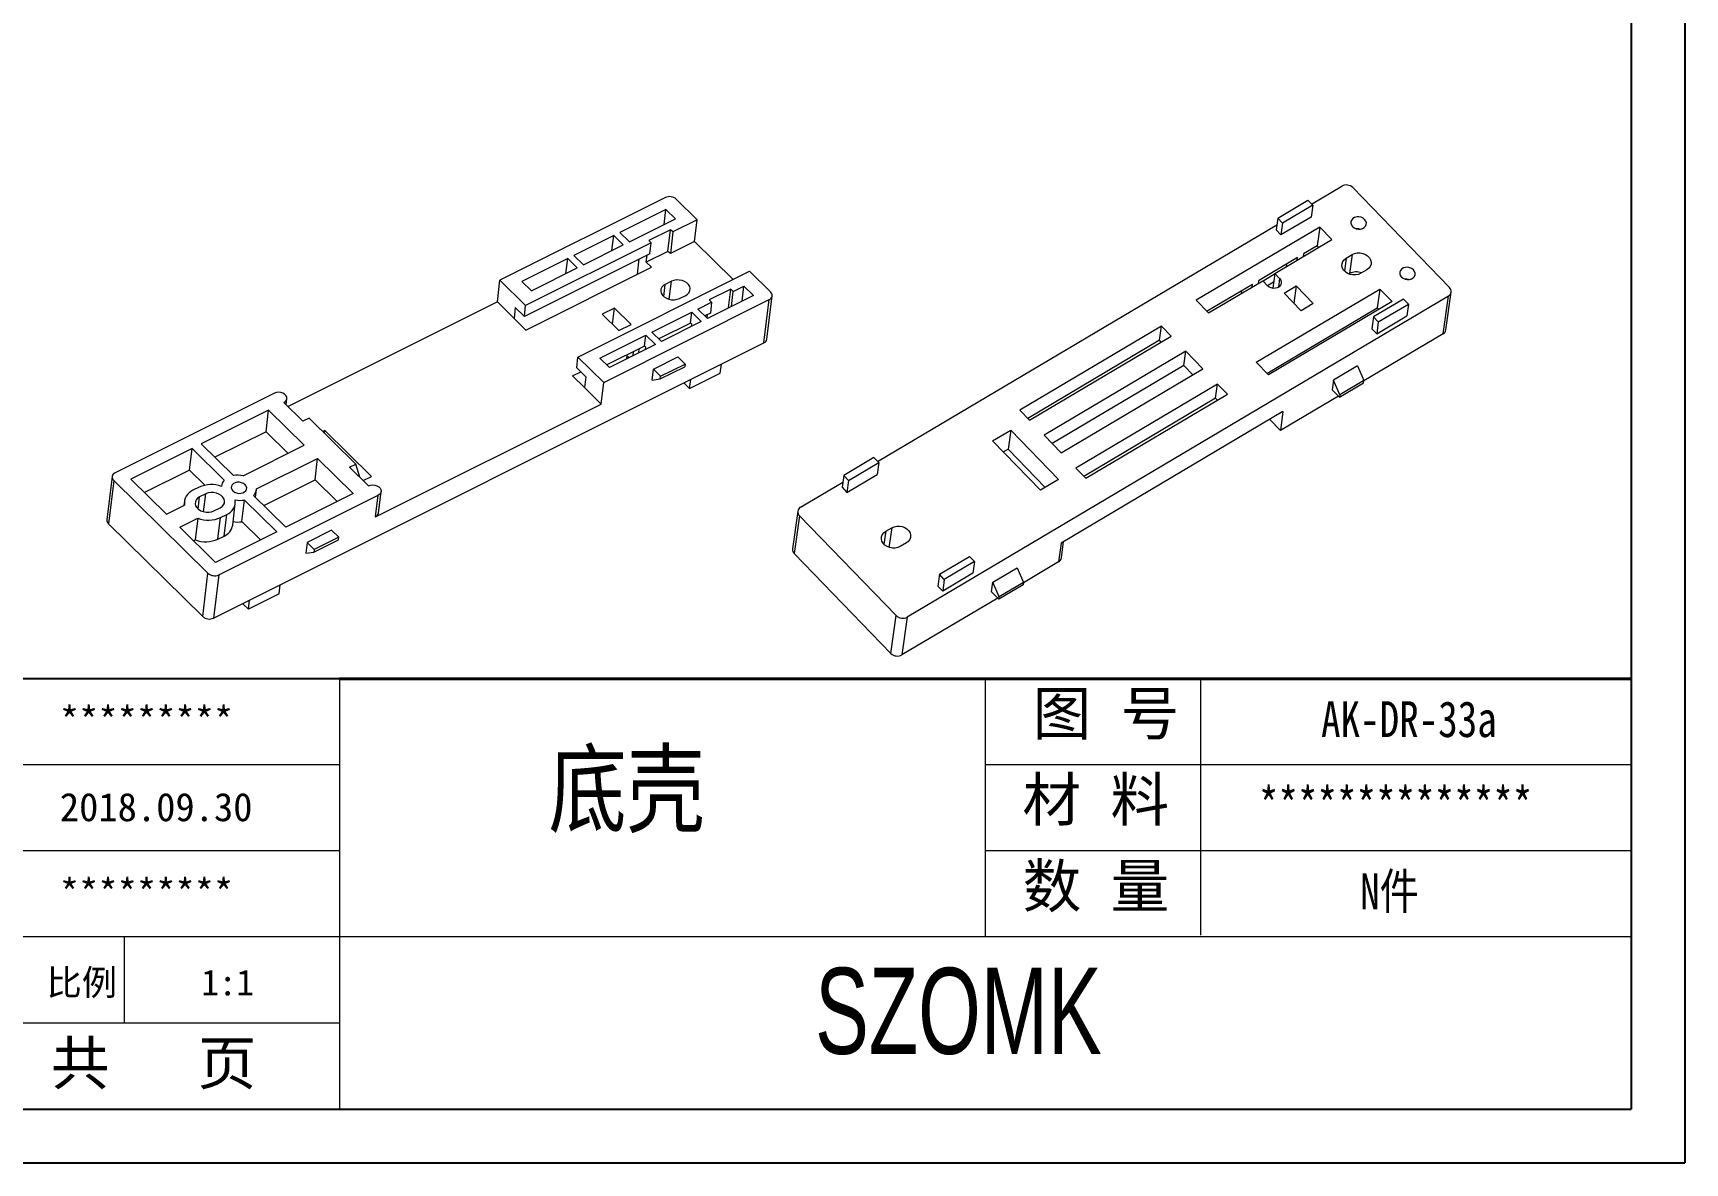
# Model space of a CAD drawing. Header units: inches. Extents: x 2307 to 3202, y 573 to 864.
# Drawn here: x 2989.9 to 3202, y 573 to 718.1 of the extents above; entities that cross this region are included whole.
import ezdxf

# ---------------------------------------------------------------- set-up
doc = ezdxf.new("R2010")
doc.units = ezdxf.units.IN
doc.layers.add('文字', color=81, linetype='Continuous')
doc.layers.add('粗实线', color=7, linetype='Continuous', lineweight=30)
doc.layers.add('细实线', color=3, linetype='Continuous', lineweight=9)
doc.styles.get("Standard").update_dxf_attribs({"font": 'txt', "bigfont": 'gbcbig.shx'})
doc.styles.add('宋体', font='', dxfattribs={"width": 0.8, "height": 3.5})
doc.styles.add('长仿宋', font='', dxfattribs={"width": 0.7, "height": 4})
doc.styles.get('宋体').set_extended_font_data('SimSun')
doc.styles.get('长仿宋').set_extended_font_data('SimSun')

msp = doc.modelspace()

# ---------------------------------------------------------------- linework, layer by layer
for p, q in [((3202.047, 863.315), (3202.047, 572.957)), ((3195.134, 856.402), (3195.134, 579.87)), ((3029.215, 635.176), (2946.255, 635.176)), ((2802.023, 579.87), (3195.134, 579.87)), ((2791.397, 572.957), (3202.047, 572.957))]:
    msp.add_line(p, q)
at = {"color": 7, "linetype": 'Continuous', "lineweight": 15}
for p, q in [((3154.09, 696.159), (3157.978, 698.465)), ((3159.38, 698.277), (3171.802, 685.45)), ((3071.094, 696.993), (3049.841, 686.362)), ((3075.182, 694.139), (3072.493, 696.786)), ((3149.738, 694.359), (3153.609, 696.656)), ((3154.236, 696.008), (3150.365, 693.712)), ((3153.609, 696.656), (3154.236, 696.008)), ((3154.236, 696.008), (3154.027, 694.489)), ((3071.149, 695.479), (3065.246, 692.525)), ((3066.468, 691.322), (3072.372, 694.276)), ((3070.919, 693.549), (3071.149, 695.479)), ((3072.372, 694.276), (3071.149, 695.479)), ((3075.182, 694.139), (3072.067, 692.581)), ((3074.85, 691.359), (3075.182, 694.139)), ((3149.738, 694.359), (3149.529, 692.84)), ((3150.365, 693.712), (3149.738, 694.359)), ((3154.027, 694.489), (3150.156, 692.192)), ((3064.458, 692.132), (3059.342, 689.572)), ((3064.228, 690.202), (3064.458, 692.132)), ((3065.681, 690.929), (3064.458, 692.132)), ((3065.246, 692.525), (3066.468, 691.322)), ((3071.727, 692.865), (3068.972, 691.487)), ((3071.396, 690.084), (3071.727, 692.865)), ((3072.067, 692.581), (3071.727, 692.865)), ((3072.067, 692.581), (3071.736, 689.801)), ((3098.347, 663.086), (3149.62, 693.506)), ((3155.142, 693.212), (3139.27, 683.796)), ((3150.156, 692.192), (3149.529, 692.84)), ((3150.365, 693.712), (3150.156, 692.192)), ((3155.142, 693.212), (3154.807, 690.781)), ((3156.71, 691.593), (3155.142, 693.212)), ((3069.078, 689.778), (3052.975, 681.724)), ((3069.244, 691.169), (3053.141, 683.114)), ((3060.564, 688.369), (3065.681, 690.929)), ((3071.396, 690.084), (3068.641, 688.706)), ((3068.641, 688.706), (3068.749, 689.614)), ((3068.972, 691.487), (3069.244, 691.169)), ((3069.078, 689.778), (3069.244, 691.169)), ((3071.736, 689.801), (3071.396, 690.084)), ((3074.85, 691.359), (3071.736, 689.801)), ((3079.811, 686.475), (3074.85, 691.359)), ((3149.355, 687.229), (3156.71, 691.593)), ((3153.065, 689.748), (3153.018, 689.402)), ((3154.807, 690.781), (3153.065, 689.748)), ((3154.807, 690.781), (3155.003, 690.58)), ((3158.534, 689.206), (3159.308, 689.666)), ((3159.308, 689.666), (3158.974, 687.235)), ((3058.555, 689.179), (3052.651, 686.226)), ((3053.176, 679.973), (3069.313, 688.045)), ((3053.873, 685.023), (3059.777, 687.976)), ((3058.324, 687.249), (3058.555, 689.179)), ((3059.777, 687.976), (3058.555, 689.179)), ((3059.342, 689.572), (3060.564, 688.369)), ((3059.864, 676.498), (3081.904, 687.522)), ((3067.497, 687.136), (3067.732, 689.105)), ((3069.313, 688.045), (3068.641, 688.706)), ((3084.593, 684.876), (3081.904, 687.522)), ((3152.291, 689.288), (3147.259, 686.303)), ((3150.887, 688.455), (3150.84, 688.11)), ((3152.244, 688.943), (3152.291, 689.288)), ((3161.19, 687.722), (3160.416, 687.263)), ((3049.509, 683.582), (3049.841, 686.362)), ((3053.141, 683.114), (3049.841, 686.362)), ((3052.651, 686.226), (3053.873, 685.023)), ((3071.863, 686.236), (3071.076, 685.842)), ((3079.801, 684.928), (3081.172, 685.614)), ((3080.942, 683.684), (3081.172, 685.614)), ((3081.172, 685.614), (3082.394, 684.411)), ((3146.485, 685.843), (3140.678, 682.398)), ((3140.839, 682.176), (3147.807, 686.31)), ((3146.437, 685.498), (3146.485, 685.843)), ((3147.259, 686.303), (3147.211, 685.957)), ((3148.434, 685.663), (3147.807, 686.31)), ((3149.343, 687.143), (3147.856, 686.26)), ((3149.205, 686.137), (3148.424, 685.673)), ((3149.355, 687.229), (3149.095, 685.34)), ((3149.355, 687.229), (3149.982, 686.581)), ((3150.557, 684.729), (3152.106, 685.648)), ((3152.106, 685.648), (3151.802, 683.443)), ((3152.106, 685.648), (3154.301, 683.381)), ((3158.875, 687.176), (3158.974, 687.235)), ((3049.509, 683.582), (3022.634, 670.139)), ((3051.648, 681.477), (3049.509, 683.582)), ((3063.164, 673.249), (3084.417, 683.88)), ((3072.909, 684.037), (3073.696, 684.431)), ((3075.268, 682.661), (3077.032, 683.543)), ((3082.394, 684.411), (3076.491, 681.458)), ((3079.489, 685.226), (3076.734, 683.847)), ((3076.734, 683.847), (3077.032, 683.543)), ((3077.032, 683.543), (3076.867, 682.153)), ((3079.201, 682.814), (3079.489, 685.226)), ((3079.801, 684.928), (3079.489, 685.226)), ((3079.571, 682.999), (3079.801, 684.928)), ((3083.753, 678.32), (3084.417, 683.88)), ((3084.135, 678.803), (3084.799, 684.363)), ((3171.655, 684.343), (3102.131, 643.095)), ((3139.27, 683.796), (3140.839, 682.176)), ((3145.08, 685.01), (3145.033, 684.665)), ((3146.987, 675.828), (3162.859, 685.244)), ((3164.427, 683.625), (3148.556, 674.208)), ((3152.753, 682.462), (3150.557, 684.729)), ((3154.301, 683.381), (3152.753, 682.462)), ((3165.905, 683.959), (3162.034, 681.663)), ((3162.859, 685.244), (3162.524, 682.813)), ((3162.662, 681.015), (3166.533, 683.312)), ((3162.859, 685.244), (3164.427, 683.625)), ((3166.533, 683.312), (3165.905, 683.959)), ((3166.533, 683.312), (3166.324, 681.792)), ((3170.987, 679.481), (3171.655, 684.343)), ((3171.35, 679.993), (3172.018, 684.855)), ((3051.814, 682.867), (3051.648, 681.477)), ((3051.648, 681.477), (3053.176, 679.973)), ((3051.814, 682.867), (3052.975, 681.724)), ((3052.975, 681.724), (3053.141, 683.114)), ((3064.547, 682.803), (3062.973, 682.016)), ((3062.973, 682.016), (3065.112, 679.91)), ((3064.297, 680.712), (3064.547, 682.803)), ((3066.686, 680.698), (3064.547, 682.803)), ((3069.364, 679.708), (3074.481, 682.267)), ((3074.315, 680.877), (3074.481, 682.267)), ((3074.481, 682.267), (3075.703, 681.064)), ((3076.491, 681.458), (3075.268, 682.661)), ((3076.867, 682.153), (3076.149, 681.794)), ((3076.453, 681.495), (3076.51, 681.975)), ((3140.678, 682.398), (3140.671, 682.349)), ((3148.36, 674.41), (3162.524, 682.813)), ((3162.034, 681.663), (3161.825, 680.143)), ((3162.034, 681.663), (3162.662, 681.015)), ((3162.453, 679.496), (3166.324, 681.792)), ((3162.524, 682.813), (3162.719, 682.612)), ((3062.674, 676.361), (3068.577, 679.314)), ((3065.112, 679.91), (3066.686, 680.698)), ((3068.411, 677.924), (3068.577, 679.314)), ((3068.577, 679.314), (3069.8, 678.111)), ((3070.587, 678.505), (3069.364, 679.708)), ((3074.315, 680.877), (3070.245, 678.841)), ((3075.703, 681.064), (3070.587, 678.505)), ((3074.437, 680.757), (3074.315, 680.877)), ((3074.437, 680.757), (3074.396, 680.41)), ((3134.801, 680.481), (3116.607, 669.686)), ((3117.861, 668.391), (3136.055, 679.185)), ((3134.55, 678.658), (3134.801, 680.481)), ((3136.055, 679.185), (3134.801, 680.481)), ((3170.987, 679.481), (3160.815, 673.446)), ((3161.825, 680.143), (3162.453, 679.496)), ((3162.662, 681.015), (3162.453, 679.496)), ((3013.066, 642.962), (3083.753, 678.32)), ((3068.411, 677.924), (3063.554, 675.494)), ((3069.8, 678.111), (3063.896, 675.158)), ((3067.661, 677.041), (3067.725, 677.58)), ((3068.534, 677.803), (3068.411, 677.924)), ((3068.534, 677.803), (3068.492, 677.457)), ((3134.55, 678.658), (3117.637, 668.623)), ((3137.937, 677.242), (3119.743, 666.448)), ((3134.775, 678.425), (3134.55, 678.658)), ((3137.687, 675.419), (3137.937, 677.242)), ((3140.133, 674.975), (3137.937, 677.242)), ((3059.698, 675.107), (3059.864, 676.498)), ((3060.859, 673.964), (3059.698, 675.107)), ((3063.164, 673.249), (3059.864, 676.498)), ((3063.896, 675.158), (3062.674, 676.361)), ((3066.151, 676.793), (3066.086, 676.253)), ((3069.38, 673.548), (3069.546, 674.938)), ((3069.546, 674.938), (3072.694, 676.513)), ((3070.462, 674.036), (3069.546, 674.938)), ((3070.421, 673.689), (3073.57, 675.264)), ((3070.462, 674.036), (3073.611, 675.611)), ((3073.611, 675.611), (3072.694, 676.513)), ((3073.611, 675.611), (3073.57, 675.264)), ((3078.142, 674.423), (3078.28, 675.582)), ((3137.687, 675.419), (3120.773, 665.384)), ((3121.939, 664.18), (3140.133, 674.975)), ((3138.853, 674.215), (3137.687, 675.419)), ((3148.556, 674.208), (3146.987, 675.828)), ((3160.004, 675.365), (3156.907, 673.528)), ((3160.004, 675.365), (3160.819, 673.482)), ((3059.165, 674.078), (3060.212, 674.602)), ((3060.693, 672.574), (3059.165, 674.078)), ((3060.859, 673.964), (3060.693, 672.574)), ((3062.832, 670.469), (3063.164, 673.249)), ((3069.38, 673.548), (3070.421, 673.689)), ((3070.421, 673.689), (3070.462, 674.036)), ((3073.595, 673.056), (3073.618, 673.25)), ((3073.595, 673.056), (3074.206, 672.454)), ((3074.206, 672.454), (3078.142, 674.423)), ((3074.206, 672.454), (3074.344, 673.613)), ((3142.015, 673.031), (3123.821, 662.237)), ((3141.765, 671.208), (3142.015, 673.031)), ((3143.27, 671.736), (3142.015, 673.031)), ((3156.907, 673.528), (3156.74, 672.312)), ((3157.723, 671.645), (3156.907, 673.528)), ((3157.681, 671.341), (3160.778, 673.178)), ((3160.819, 673.482), (3157.723, 671.645)), ((3160.778, 673.178), (3160.819, 673.482)), ((3020.873, 671.873), (3000.407, 661.635)), ((3022.095, 670.67), (3024.54, 668.264)), ((3022.386, 670.384), (3022.477, 671.153)), ((3062.832, 670.469), (3060.693, 672.574)), ((3141.765, 671.208), (3124.851, 661.173)), ((3125.076, 660.941), (3143.27, 671.736)), ((3141.99, 670.976), (3141.765, 671.208)), ((3157.529, 671.497), (3150.083, 667.079)), ((3157.681, 671.341), (3156.74, 672.312)), ((3157.723, 671.645), (3157.681, 671.341)), ((3020.128, 669.685), (3011.469, 665.354)), ((3019.796, 666.905), (3020.128, 669.685)), ((3024.711, 665.174), (3020.128, 669.685)), ((3025.327, 668.657), (3024.54, 668.264)), ((3031.316, 662.763), (3025.327, 668.657)), ((3033.864, 655.979), (3062.832, 670.469)), ((3116.607, 669.686), (3117.861, 668.391)), ((3150.417, 669.51), (3121.926, 652.607)), ((3148.71, 668.497), (3150.083, 667.079)), ((3150.417, 669.51), (3150.083, 667.079)), ((3019.796, 666.905), (3013.23, 663.621)), ((3022.618, 664.127), (3019.796, 666.905)), ((3027.357, 667.058), (3027.088, 666.924)), ((3027.314, 666.702), (3027.357, 667.058)), ((3033.346, 661.163), (3027.357, 667.058)), ((3113.122, 665.732), (3115.445, 667.11)), ((3115.445, 667.11), (3115.11, 664.679)), ((3115.445, 667.11), (3121.593, 660.762)), ((3119.743, 666.448), (3121.939, 664.18)), ((3010.288, 664.764), (3002.416, 660.826)), ((3009.956, 661.983), (3010.288, 664.764)), ((3014.431, 660.686), (3010.288, 664.764)), ((3011.469, 665.354), (3015.611, 661.277)), ((3016.848, 661.241), (3024.711, 665.174)), ((3119.27, 659.384), (3113.122, 665.732)), ((3114.495, 664.314), (3115.11, 664.679)), ((3115.11, 664.679), (3119.885, 659.749)), ((3018.56, 659.557), (3026.422, 663.49)), ((3026.09, 660.709), (3026.422, 663.49)), ((3026.422, 663.49), (3031.006, 658.978)), ((3030.529, 662.369), (3031.316, 662.763)), ((3030.529, 662.369), (3032.974, 659.963)), ((3031.855, 661.071), (3031.316, 662.763)), ((3097.865, 663.584), (3093.994, 661.287)), ((3094.622, 660.639), (3098.493, 662.936)), ((3098.493, 662.936), (3097.865, 663.584)), ((3098.493, 662.936), (3098.284, 661.417)), ((3123.821, 662.237), (3125.076, 660.941)), ((3000.025, 661.152), (2999.361, 655.592)), ((3000.231, 660.64), (2999.567, 655.079)), ((3000.231, 660.64), (3012.331, 648.73)), ((3002.416, 660.826), (3007, 656.315)), ((3009.956, 661.983), (3004.178, 659.093)), ((3011.938, 660.033), (3009.956, 661.983)), ((3014.083, 659.972), (3014.073, 659.889)), ((3019.525, 657.425), (3026.09, 660.709)), ((3026.09, 660.709), (3028.913, 657.931)), ((3031.855, 661.071), (3031.85, 661.069)), ((3032.29, 660.635), (3033.346, 661.163)), ((3088.454, 657.217), (3093.877, 660.434)), ((3093.994, 661.287), (3093.785, 659.768)), ((3093.994, 661.287), (3094.622, 660.639)), ((3094.413, 659.12), (3098.284, 661.417)), ((3094.622, 660.639), (3094.413, 659.12)), ((3121.593, 660.762), (3119.27, 659.384)), ((3009.305, 657.982), (3009.24, 657.435)), ((3011.2, 659.776), (3010.413, 659.383)), ((3012.055, 658.934), (3011.268, 658.541)), ((3013.73, 648.522), (3034.196, 658.76)), ((3016.692, 655.354), (3017.024, 658.134)), ((3017.024, 658.134), (3021.166, 654.057)), ((3022.347, 654.647), (3018.204, 658.725)), ((3018.439, 658.494), (3018.552, 659.439)), ((3031.006, 658.978), (3022.347, 654.647)), ((3033.864, 655.979), (3034.196, 658.76)), ((3034.246, 656.462), (3034.578, 659.243)), ((3093.785, 659.768), (3094.413, 659.12)), ((3007, 656.315), (3009.33, 657.48)), ((3008.711, 654.631), (3011.041, 655.796)), ((3011.041, 655.796), (3010.709, 653.016)), ((3013.102, 656.736), (3013.889, 657.13)), ((3013.625, 653.114), (3013.957, 655.894)), ((3013.957, 655.894), (3014.744, 656.288)), ((3014.412, 653.507), (3014.744, 656.288)), ((3015.52, 654.908), (3015.852, 657.688)), ((3088.091, 656.705), (3087.422, 651.843)), ((3088.307, 656.11), (3087.638, 651.247)), ((3100.729, 643.283), (3088.307, 656.11)), ((2999.567, 655.079), (3011.668, 643.17)), ((3013.295, 650.119), (3008.711, 654.631)), ((3021.166, 654.057), (3013.295, 650.119)), ((3013.625, 653.114), (3014.412, 653.507)), ((3016.692, 655.354), (3019.073, 653.01)), ((3028.219, 654.267), (3025.071, 652.692)), ((3029.136, 653.365), (3028.219, 654.267)), ((3099.384, 654.113), (3100.158, 654.573)), ((3010.472, 652.897), (3010.709, 653.016)), ((3025.071, 652.692), (3024.905, 651.302)), ((3024.905, 651.302), (3025.946, 651.442)), ((3025.988, 651.79), (3025.071, 652.692)), ((3025.946, 651.442), (3029.095, 653.017)), ((3025.988, 651.79), (3025.946, 651.442)), ((3029.136, 653.365), (3025.988, 651.79)), ((3029.095, 653.017), (3029.136, 653.365)), ((3102.04, 652.629), (3101.266, 652.17)), ((3121.926, 652.607), (3121.592, 650.176)), ((3121.955, 650.687), (3122.245, 652.796)), ((3100.061, 638.421), (3087.638, 651.247)), ((3106.291, 648.591), (3110.162, 650.887)), ((3110.789, 650.239), (3106.918, 647.943)), ((3110.162, 650.887), (3110.789, 650.239)), ((3110.789, 650.239), (3110.58, 648.72)), ((3113.164, 647.575), (3116.261, 649.413)), ((3116.261, 649.413), (3117.076, 647.529)), ((3121.592, 650.176), (3117.072, 647.494)), ((3011.668, 643.17), (3012.331, 648.73)), ((3013.73, 648.522), (3013.066, 642.962)), ((3021.466, 646.074), (3021.604, 647.232)), ((3106.291, 648.591), (3106.082, 647.071)), ((3106.918, 647.943), (3106.291, 648.591)), ((3110.58, 648.72), (3106.709, 646.423)), ((3106.918, 647.943), (3106.709, 646.423)), ((3112.997, 646.36), (3113.164, 647.575)), ((3113.98, 645.692), (3113.164, 647.575)), ((3117.035, 647.226), (3113.938, 645.388)), ((3117.076, 647.529), (3113.98, 645.692)), ((3117.076, 647.529), (3117.035, 647.226)), ((3021.466, 646.074), (3017.53, 644.105)), ((3017.53, 644.105), (3017.668, 645.264)), ((3113.786, 645.545), (3101.462, 638.233)), ((3106.709, 646.423), (3106.082, 647.071)), ((3113.938, 645.388), (3112.997, 646.36)), ((3113.938, 645.388), (3113.98, 645.692)), ((3016.919, 644.706), (3016.942, 644.9)), ((3017.53, 644.105), (3016.919, 644.706)), ((3100.061, 638.421), (3100.729, 643.283)), ((3102.131, 643.095), (3101.462, 638.233))]:
    msp.add_line(p, q, dxfattribs=at)
at = {"color": 8, "linetype": 'Continuous', "lineweight": 15}
for p, q in [((3158.534, 689.206), (3158.306, 687.553)), ((3070.889, 684.278), (3071.076, 685.842)), ((3071.588, 683.928), (3071.863, 686.236)), ((3149.982, 686.581), (3149.83, 685.471)), ((3066.934, 676.678), (3066.999, 677.217)), ((3011.082, 656.977), (3011.268, 658.541)), ((3011.78, 656.627), (3012.055, 658.934)), ((3099.384, 654.113), (3099.156, 652.46)), ((3100.158, 654.573), (3099.811, 652.051))]:
    msp.add_line(p, q, dxfattribs=at)
at = {"color": 7, "linetype": 'Continuous', "lineweight": 15, "flags": 128}
for points in [[(3159.357, 693.265), (3159.565, 693.101), (3159.819, 692.988), (3160.099, 692.934), (3160.38, 692.944), (3160.642, 693.018), (3160.863, 693.149), (3161.024, 693.326), (3161.113, 693.536), (3161.122, 693.761), (3161.051, 693.983), (3160.906, 694.184), (3160.697, 694.348), (3160.443, 694.461), (3160.164, 694.515), (3159.882, 694.505), (3159.621, 694.431), (3159.4, 694.3), (3159.239, 694.123), (3159.15, 693.913), (3159.141, 693.688), (3159.212, 693.466), (3159.357, 693.265)], [(3159.308, 689.666), (3159.613, 689.802), (3159.955, 689.875), (3160.315, 689.878), (3160.67, 689.813), (3161.001, 689.683), (3161.288, 689.495), (3161.515, 689.261), (3161.668, 688.994), (3161.739, 688.709), (3161.723, 688.424), (3161.622, 688.154), (3161.441, 687.916), (3161.19, 687.722)], [(3160.416, 687.263), (3160.11, 687.126), (3159.768, 687.054), (3159.409, 687.051), (3159.053, 687.116), (3158.722, 687.246), (3158.435, 687.434), (3158.208, 687.668), (3158.055, 687.935), (3157.984, 688.22), (3158, 688.505), (3158.102, 688.775), (3158.283, 689.013), (3158.534, 689.206)], [(3165.631, 686.787), (3165.839, 686.623), (3166.093, 686.51), (3166.372, 686.456), (3166.654, 686.467), (3166.916, 686.54), (3167.136, 686.671), (3167.298, 686.848), (3167.386, 687.058), (3167.396, 687.283), (3167.325, 687.505), (3167.179, 687.706), (3166.971, 687.87), (3166.717, 687.983), (3166.438, 688.037), (3166.156, 688.027), (3165.894, 687.953), (3165.674, 687.822), (3165.513, 687.645), (3165.424, 687.435), (3165.415, 687.21), (3165.486, 686.988), (3165.631, 686.787)], [(3071.076, 685.842), (3070.82, 685.674), (3070.632, 685.464), (3070.523, 685.223), (3070.5, 684.966), (3070.563, 684.707), (3070.71, 684.462), (3070.931, 684.245), (3071.214, 684.067), (3071.541, 683.941), (3071.896, 683.873), (3072.255, 683.866), (3072.6, 683.922), (3072.909, 684.037)], [(3073.696, 684.431), (3073.952, 684.599), (3074.14, 684.809), (3074.249, 685.05), (3074.272, 685.307), (3074.209, 685.566), (3074.062, 685.811), (3073.841, 686.028), (3073.559, 686.206), (3073.231, 686.332), (3072.876, 686.4), (3072.517, 686.407), (3072.172, 686.351), (3071.863, 686.236)], [(3149.982, 686.581), (3150.128, 686.38), (3150.199, 686.158), (3150.189, 685.933), (3150.101, 685.723), (3149.939, 685.546), (3149.719, 685.415), (3149.457, 685.342), (3149.175, 685.332), (3148.896, 685.385), (3148.642, 685.499), (3148.434, 685.663)], [(3022.095, 670.67), (3022.292, 670.805), (3022.424, 670.978), (3022.479, 671.175), (3022.454, 671.379), (3022.35, 671.575), (3022.177, 671.746), (3021.946, 671.879), (3021.679, 671.963), (3021.396, 671.99), (3021.12, 671.959), (3020.873, 671.873)], [(3017.105, 660.099), (3016.901, 660.253), (3016.649, 660.362), (3016.371, 660.418), (3016.089, 660.416), (3015.825, 660.357), (3015.601, 660.245), (3015.435, 660.089), (3015.34, 659.902), (3015.325, 659.699), (3015.39, 659.497), (3015.53, 659.312), (3015.734, 659.158), (3015.986, 659.049), (3016.264, 658.993), (3016.546, 658.995), (3016.81, 659.054), (3017.034, 659.166), (3017.2, 659.322), (3017.295, 659.509), (3017.31, 659.711), (3017.245, 659.914), (3017.105, 660.099)], [(3032.974, 659.963), (3033.22, 660.049), (3033.496, 660.08), (3033.78, 660.053), (3034.047, 659.969), (3034.277, 659.837), (3034.451, 659.665), (3034.555, 659.47), (3034.58, 659.265), (3034.525, 659.068), (3034.393, 658.895), (3034.196, 658.76)], [(3011.268, 658.541), (3011.012, 658.373), (3010.824, 658.163), (3010.716, 657.922), (3010.692, 657.665), (3010.756, 657.406), (3010.902, 657.161), (3011.123, 656.943), (3011.406, 656.766), (3011.734, 656.64), (3012.088, 656.571), (3012.448, 656.565), (3012.792, 656.621), (3013.102, 656.736)], [(3013.889, 657.13), (3014.145, 657.297), (3014.332, 657.508), (3014.441, 657.748), (3014.465, 658.006), (3014.401, 658.264), (3014.255, 658.51), (3014.034, 658.727), (3013.751, 658.904), (3013.423, 659.031), (3013.069, 659.099), (3012.709, 659.105), (3012.365, 659.049), (3012.055, 658.934)], [(3101.266, 652.17), (3100.961, 652.033), (3100.618, 651.961), (3100.259, 651.957), (3099.904, 652.022), (3099.573, 652.153), (3099.285, 652.34), (3099.058, 652.575), (3098.905, 652.842), (3098.834, 653.126), (3098.85, 653.412), (3098.952, 653.682), (3099.133, 653.92), (3099.384, 654.113)], [(3100.158, 654.573), (3100.463, 654.709), (3100.805, 654.781), (3101.165, 654.785), (3101.52, 654.72), (3101.851, 654.59), (3102.138, 654.402), (3102.365, 654.168), (3102.518, 653.9), (3102.589, 653.616), (3102.573, 653.33), (3102.472, 653.061), (3102.291, 652.822), (3102.04, 652.629)]]:
    msp.add_lwpolyline(points, dxfattribs=at)
at = {"color": 7, "linetype": 'Continuous', "lineweight": 15}
for centre, radius, start, end in [((3158.552, 697.426), 1.187, 45.77027, 118.914), ((3071.636, 695.829), 1.284, 48.14428, 114.95264), ((3159.859, 691.743), 1.256, 71.21325, 93.12888), ((3159.834, 685.665), 1.79, 67.69632, 118.74139), ((3166.133, 685.265), 1.256, 71.21325, 93.12888), ((3171.337, 684.949), 0.684, 297.74828, 47.14248), ((3084.208, 684.431), 0.589, 290.85387, 49.08582), ((3170.642, 680.11), 0.717, 298.68219, 350.55673), ((3083.504, 678.91), 0.641, 292.94938, 350.39706), ((3066.016, 675.183), 1.372, 69.02032, 85.60035), ((3000.617, 661.085), 0.589, 110.85387, 229.08582), ((3012.774, 656.344), 3.776, 69.81671, 114.63739), ((3015.319, 659.814), 1.244, 135.52492, 176.59086), ((3016.143, 658.243), 3.08, 76.76111, 99.93672), ((3011.051, 657.76), 1.744, 111.48515, 189.23174), ((3014.101, 657.914), 1.749, 291.57634, 8.04975), ((3016.492, 661.164), 3.077, 257.63053, 279.9461), ((3017.321, 659.594), 1.239, 315.46085, 358.2944), ((3012.382, 659.33), 3.78, 249.21963, 294.619), ((3033.613, 656.57), 0.642, 293.02224, 350.3242), ((3088.772, 656.611), 0.684, 117.74828, 227.14248), ((2999.979, 655.542), 0.619, 175.41927, 228.35447), ((3013.718, 655.194), 1.824, 292.36611, 350.98033), ((3016.161, 658.38), 3.073, 258.99699, 279.95201), ((3012.051, 656.55), 3.78, 249.21963, 294.619), ((3088.124, 651.761), 0.707, 173.33154, 226.61787), ((3121.252, 650.802), 0.713, 298.50095, 350.73797), ((3013.188, 649.687), 1.284, 228.14428, 294.95264), ((3012.524, 644.126), 1.284, 228.14428, 294.95264), ((3101.557, 644.134), 1.187, 225.77027, 298.914), ((3100.888, 639.272), 1.187, 225.77027, 298.914)]:
    msp.add_arc(centre, radius, start, end, dxfattribs=at)
at = {"layer": '粗实线', "color": 7, "lineweight": 40}
msp.add_line((3195.134, 635.176), (3029.215, 635.176), dxfattribs=at)
at = {"layer": '细实线', "color": 7}
for p, q in [((3029.215, 635.176), (3029.215, 579.87)), ((3112.174, 635.176), (3112.174, 601.993)), ((3139.828, 635.176), (3139.828, 602.225)), ((3029.215, 624.115), (2946.255, 624.115)), ((3195.134, 624.115), (3112.174, 624.115)), ((3029.215, 613.054), (2946.255, 613.054)), ((3195.134, 613.054), (3112.174, 613.054)), ((3195.134, 601.993), (2946.255, 601.993)), ((3001.562, 601.993), (3001.562, 590.931)), ((3029.215, 590.931), (2946.255, 590.931))]:
    msp.add_line(p, q, dxfattribs=at)

# ---------------------------------------------------------------- texts
at = {"char_height": 3.63769, "width": 2067.48145, "attachment_point": 1}
for s, insert in [('{\\fSimHei|b0|i0|c134|p49;*********}', (2993.312, 631.569)), ('{\\fSimHei|b0|i0|c134|p49;2018.\\fSimHei|b0|i0|c0|p49;09\\fSimHei|b0|i0|c134|p49;.\\fSimHei|b0|i0|c0|p49;30}', (2993.312, 620.508)), ('{\\fSimHei|b0|i0|c134|p49;*********}', (2993.312, 609.447))]:
    msp.add_mtext(s, dxfattribs=dict(at, insert=insert))
at = {"layer": '文字', "color": 0, "attachment_point": 1, "style": '宋体'}
for s, insert, char_height, width in [('{\\H1.111x;AK-DR-33a}', (3155.304, 632.287), 4.14798, 47.9553), ('底壳', (3056.066, 625.627), 9.2177, 117.84539), ('{\\H1.111x;**************}', (3147.325, 621.226), 4.14798, 47.9553), ('{\\H1.111x;N件}', (3160.322, 610.164), 4.14798, 47.9553)]:
    msp.add_mtext(s, dxfattribs=dict(at, insert=insert, char_height=char_height, width=width))
at = {"layer": '粗实线', "insert": (3090.321, 598.032), "char_height": 11.06128, "width": 124.0413, "attachment_point": 1, "style": '长仿宋'}
msp.add_mtext('{\\fSTXinwei|b0|i0|c134|p2;SZOMK}', dxfattribs=at)
at = {"layer": '细实线', "color": 7, "attachment_point": 1}
for s, insert, char_height, width in [('{\\fSimSun|b0|i0|c134|p54;图 号}', (3118.256, 633.497), 5.53064, 27.6532), ('{\\fSimSun|b0|i0|c134|p54;材 料   }', (3116.945, 622.436), 5.53064, 27.6532), ('{\\fSimSun|b0|i0|c134|p54;数 量}', (3116.972, 611.32), 5.53064, 24.98813), ('{\\fSimSun|b0|i0|c134|p54;比例}', (2991.606, 597.803), 3.31838, 14.56667), ('{\\fSimSun|b0|i0|c134|p54;1:1}', (3011.482, 597.803), 3.31838, 14.56667), ('{\\fSimSun|b0|i0|c134|p54; 共   页}', (2988.412, 588.56), 5.53064, 41.4798)]:
    msp.add_mtext(s, dxfattribs=dict(at, insert=insert, char_height=char_height, width=width))

doc.saveas('drawing.dxf')
